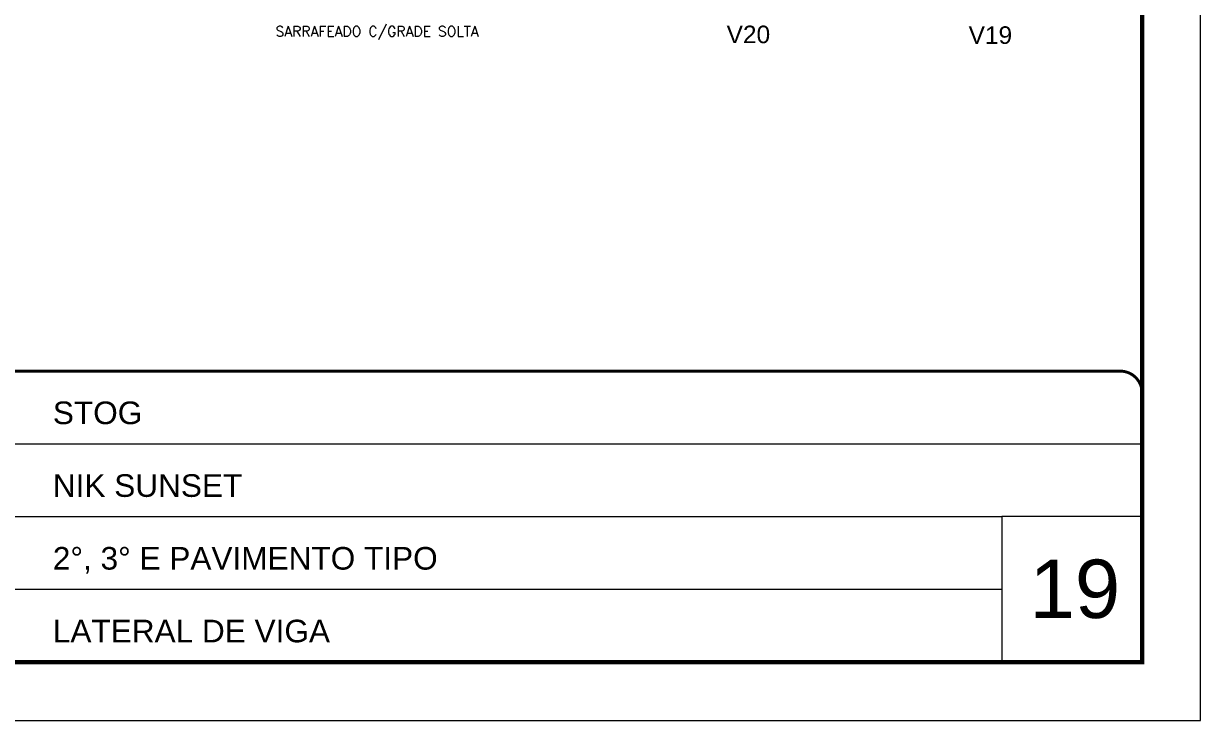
# Model space of a CAD drawing. Extents: x -10448 to -1189, y -11772 to 17235.
# Drawn here: x -6586 to -5780, y 11200 to 11677 of the extents above; entities that cross this region are included whole.
import ezdxf

# ---------------------------------------------------------------- set-up
doc = ezdxf.new("R2010")
doc.units = 0
doc.linetypes.add('CONTINUO', pattern=[0])
doc.linetypes.add('DASHED', pattern=[0.75, 0.5, -0.25])
doc.layers.add('5', color=5, linetype='Continuous')
doc.layers.add('Painéis', color=200, linetype='Continuous')
for name, color, linetype, lineweight in [('CARIMBO', 255, 'Continuous', 9), ('Folhas', 255, 'Continuous', 9), ('SARRAFO DE PRESSAO', 251, 'DASHED', 9)]:
    doc.layers.add(name, color=color, linetype=linetype, lineweight=lineweight)
doc.styles.add('ARIAL', font='arial.ttf')
doc.styles.add('Romans', font='romans.shx')
doc.styles.get("Standard").update_dxf_attribs({"font": 'arial.ttf'})

# ---------------------------------------------------------------- blocks, each defined once
blk = doc.blocks.new('9999999999')
at = {"color": 30, "linetype": 'CONTINUO'}
for p, q in [((98564.56, 34379.64), (99583.98, 34379.64)), ((98564.56, 34329.83), (99487.98, 34329.83)), ((99583.98, 34329.83), (99487.98, 34329.83)), ((99487.98, 34329.83), (99487.98, 34230.21)), ((98564.56, 34280.02), (99487.98, 34280.02))]:
    blk.add_line(p, q, dxfattribs=at)
at = {"color": 30, "linetype": 'CONTINUO', "const_width": 2}
blk.add_lwpolyline([(99583.98, 34230.21), (99583.98, 34414.45, 0.414214), (99568.98, 34429.45), (98228.98, 34429.45, 0.414214), (98213.98, 34414.45), (98213.98, 34245.21, 0.414214), (98228.98, 34230.21), (99583.98, 34230.21)], format="xyb", dxfattribs=at)
at = {"layer": 'Folhas'}
blk.add_lwpolyline([(98138.98, 34190.21), (99623.98, 34190.21), (99623.98, 35240.21), (98138.98, 35240.21)], close=True, dxfattribs=at)
at = {"layer": 'Folhas', "color": 30, "const_width": 3}
blk.add_lwpolyline([(98213.98, 34230.21), (99583.98, 34230.21), (99583.98, 35200.21), (98213.98, 35200.21)], close=True, dxfattribs=at)
at = {"color": 7, "linetype": 'Continuous', "ltscale": 5, "style": 'ARIAL'}
for s, height, p in [('STOG', 15.483, (98837.68, 34393.13)), ('NIK SUNSET', 15.483, (98837.68, 34343.32)), ('2°, 3° E PAVIMENTO TIPO', 15.4829, (98837.68, 34293.51)), ('LATERAL DE VIGA', 15.4829, (98837.68, 34243.7))]:
    blk.add_text(s, height=height, dxfattribs=at).set_placement(p)

msp = doc.modelspace()

# ---------------------------------------------------------------- block references
at = {"layer": 'SARRAFO DE PRESSAO', "color": 6, "linetype": 'ByBlock'}
msp.add_blockref('9999999999', (-105403.76, -22990.28), dxfattribs=at)

# ---------------------------------------------------------------- texts
at = {"layer": '5', "linetype": 'Continuous'}
for s, rotation, p in [('V20', 0.00004, (-6104.44, 11663.75)), ('V19', 359.99996, (-5938.63, 11663.27))]:
    msp.add_text(s, height=12, rotation=rotation, dxfattribs=at).set_placement(p)
at = {"layer": 'CARIMBO', "style": 'ARIAL'}
msp.add_text('19', height=40, dxfattribs=at).set_placement((-5896.92, 11270.07))
at = {"layer": 'Painéis', "color": 1, "insert": (-6343.9, 11670.67), "char_height": 7, "attachment_point": 5, "style": 'Romans'}
msp.add_mtext('\\A1;SARRAFEADO C/GRADE SOLTA', dxfattribs=at)

doc.saveas('drawing.dxf')
